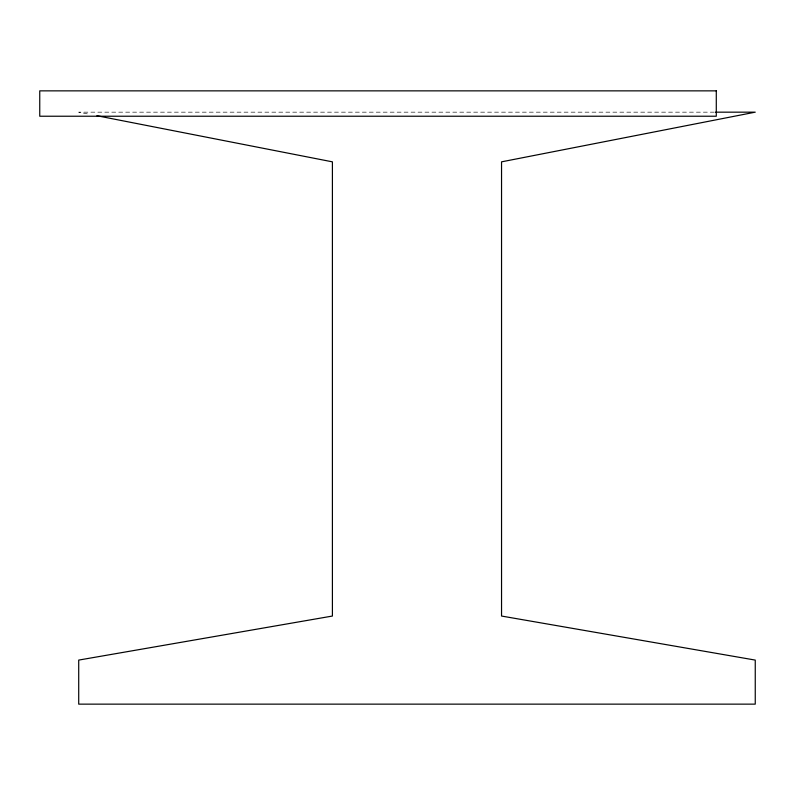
<?xml version="1.0" encoding="UTF-8"?>
<svg xmlns="http://www.w3.org/2000/svg" width="795" height="795" viewBox="0 0 795 795"><rect width="100%" height="100%" fill="white"/><g stroke="black" fill="none" stroke-linecap="round" stroke-linejoin="round"><path stroke-width="0.6" stroke-dasharray="3.98 2.98" d="M714.288 112.165L78.715 112.165L89.636 114.311"/><path stroke-width="1.19" d="M715.53 112.165L755.25 112.165L501.546 161.842L501.546 616.045L755.25 660.089L755.25 704.141L78.715 704.141L78.715 660.089L332.409 616.045L332.409 161.842L96.92 115.732M716.285 90.859L39.75 90.859L39.75 116.229L716.285 116.229L716.285 90.859"/></g></svg>
